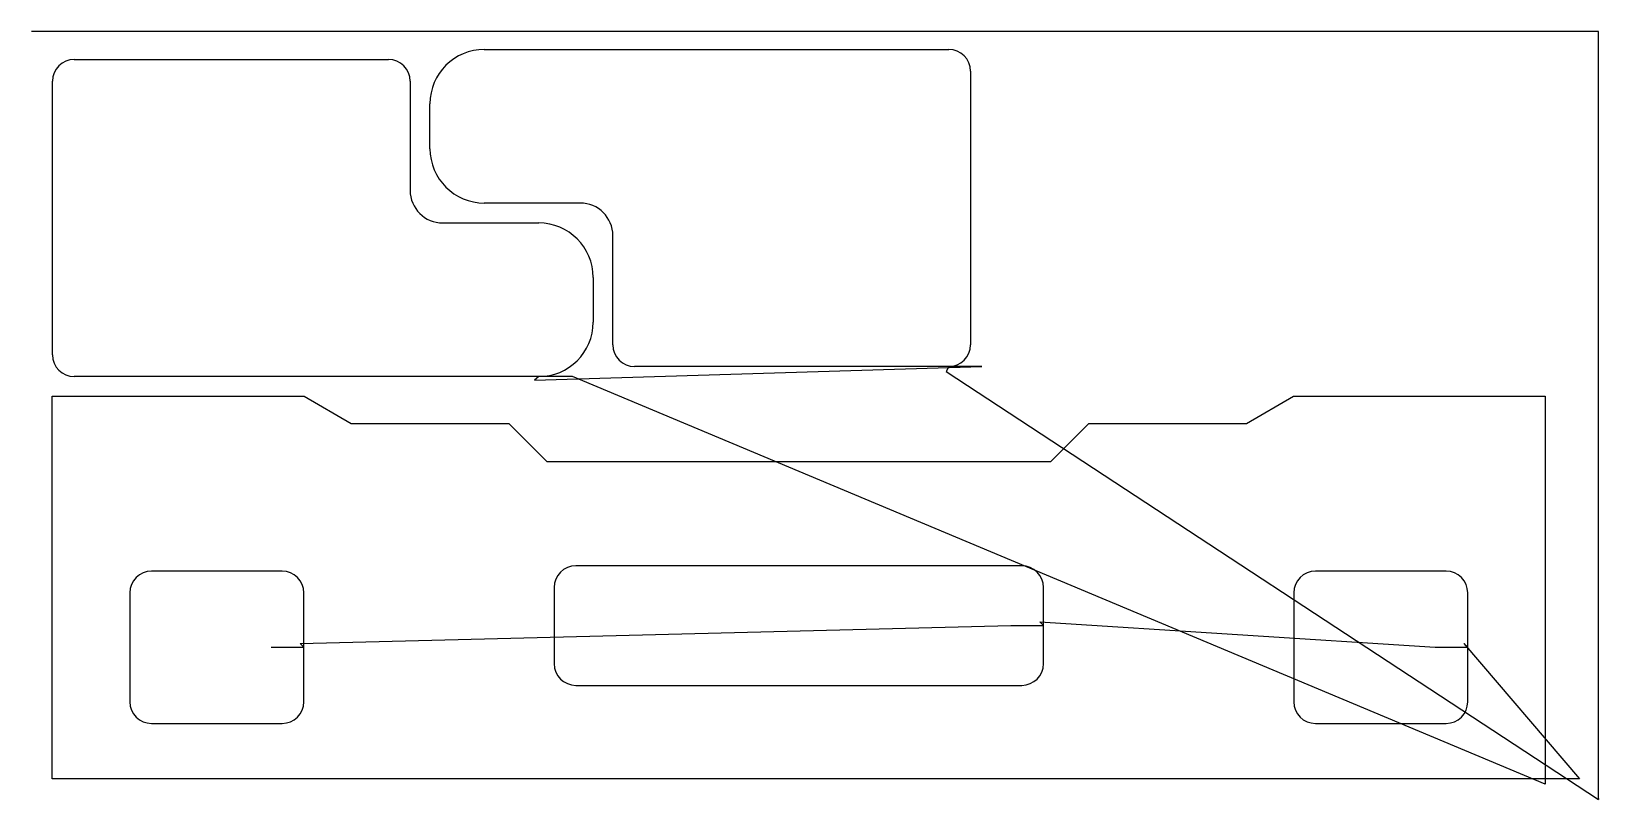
# Model space of a CAD drawing. Header units: metres. Extents: x 1111 to 2552, y 0 to 707.
import ezdxf

# ---------------------------------------------------------------- set-up
doc = ezdxf.new("R2010")
doc.units = ezdxf.units.M

msp = doc.modelspace()

# ---------------------------------------------------------------- linework, layer by layer
at = {"layer": 'TOOL_0'}
for p, q in [((1112.313, 706.623), (1111.313, 706.623)), ((2552.191, 706.623), (1112.313, 706.623)), ((2552.191, 1), (2552.191, 706.623)), ((1150.765, 680.676), (1439.565, 680.676)), ((1527.735, 690.008), (1954.735, 690.008)), ((1974.735, 670.008), (1974.735, 418.408)), ((1130.765, 409.076), (1130.765, 660.676)), ((1459.565, 660.676), (1459.565, 560.376)), ((1477.735, 598.708), (1477.735, 640.008)), ((1615.935, 548.708), (1527.735, 548.708)), ((1489.565, 530.376), (1577.765, 530.376)), ((1645.935, 418.408), (1645.935, 518.708)), ((1627.765, 480.376), (1627.765, 439.076)), ((1577.765, 389.076), (1150.765, 389.076)), ((1573.84, 385.735), (1985.274, 398.408)), ((1577.765, 389.076), (1573.84, 385.735)), ((1608.926, 389.076), (1577.765, 389.076)), ((2503.103, 14.159), (1608.926, 389.076)), ((1954.735, 398.408), (1665.935, 398.408)), ((1954.735, 398.408), (1952.339, 393.794)), ((1952.339, 393.794), (2552.191, 0)), ((1985.274, 398.408), (1954.735, 398.408)), ((1130.605, 19.214), (1130.605, 371.014)), ((1130.605, 371.014), (1362.096, 371.014)), ((1362.096, 371.014), (1405.397, 346.014)), ((2228.311, 346.014), (2271.612, 371.014)), ((2271.612, 371.014), (2503.103, 371.014)), ((2503.103, 371.014), (2503.103, 19.214)), ((1405.397, 346.014), (1550.227, 346.014)), ((1550.227, 346.014), (1585.227, 311.014)), ((2048.481, 311.014), (2083.481, 346.014)), ((2083.481, 346.014), (2228.311, 346.014)), ((1585.227, 311.014), (2048.481, 311.014)), ((1341.858, 210.114), (1221.858, 210.114)), ((2021.857, 215.114), (1611.857, 215.114)), ((2411.856, 210.114), (2291.856, 210.114)), ((1201.858, 190.114), (1201.858, 90.114)), ((1361.858, 140.114), (1361.858, 190.114)), ((1591.857, 195.114), (1591.857, 125.114)), ((2041.857, 160.114), (2041.857, 195.114)), ((2271.856, 190.114), (2271.856, 90.114)), ((2431.856, 140.114), (2431.856, 190.114)), ((1358.322, 143.65), (2011.857, 160.114)), ((2011.857, 160.114), (2041.857, 160.114)), ((2041.857, 160.114), (2038.321, 163.65)), ((2038.321, 163.65), (2401.856, 140.114)), ((2041.857, 125.114), (2041.857, 160.114)), ((1331.858, 140.114), (1361.858, 140.114)), ((1361.858, 140.114), (1358.322, 143.65)), ((1361.858, 90.114), (1361.858, 140.114)), ((2401.856, 140.114), (2431.856, 140.114)), ((2431.856, 140.114), (2428.32, 143.65)), ((2428.32, 143.65), (2534.582, 19.214)), ((2431.856, 90.114), (2431.856, 140.114)), ((1611.857, 105.114), (2021.857, 105.114)), ((1221.858, 70.114), (1341.858, 70.114)), ((2291.856, 70.114), (2411.856, 70.114)), ((2503.105, 19.214), (1130.605, 19.214)), ((2503.103, 19.214), (2503.103, 14.159)), ((2534.582, 19.214), (2503.105, 19.214)), ((2552.191, 0), (2552.191, 1)), ((2552.191, 1), (2552.191, 0)), ((2552.191, 0), (2552.191, 1))]:
    msp.add_line(p, q, dxfattribs=at)
for centre, radius, start, end in [((1150.765, 660.676), 20, 90, 180), ((1439.565, 660.676), 20, 0, 90), ((1527.735, 640.008), 50, 90, 180), ((1954.735, 670.008), 20, 0, 90), ((1527.735, 598.708), 50, 180, 270), ((1489.565, 560.376), 30, 180, 270), ((1615.935, 518.708), 30, 0, 90), ((1577.765, 480.376), 50, 0, 90), ((1577.765, 439.076), 50, 270, 0), ((1665.935, 418.408), 20, 180, 270), ((1954.735, 418.408), 20, 270, 0), ((1150.765, 409.076), 20, 180, 270), ((1221.858, 190.114), 20, 90, 180), ((1341.858, 190.114), 20, 0, 90), ((1611.857, 195.114), 20, 90, 180), ((2021.857, 195.114), 20, 0, 90), ((2291.856, 190.114), 20, 90, 180), ((2411.856, 190.114), 20, 0, 90), ((1611.857, 125.114), 20, 180, 270), ((2021.857, 125.114), 20, 270, 0), ((1221.858, 90.114), 20, 180, 270), ((1341.858, 90.114), 20, 270, 0), ((2291.856, 90.114), 20, 180, 270), ((2411.856, 90.114), 20, 270, 0)]:
    msp.add_arc(centre, radius, start, end, dxfattribs=at)

doc.saveas('drawing.dxf')
